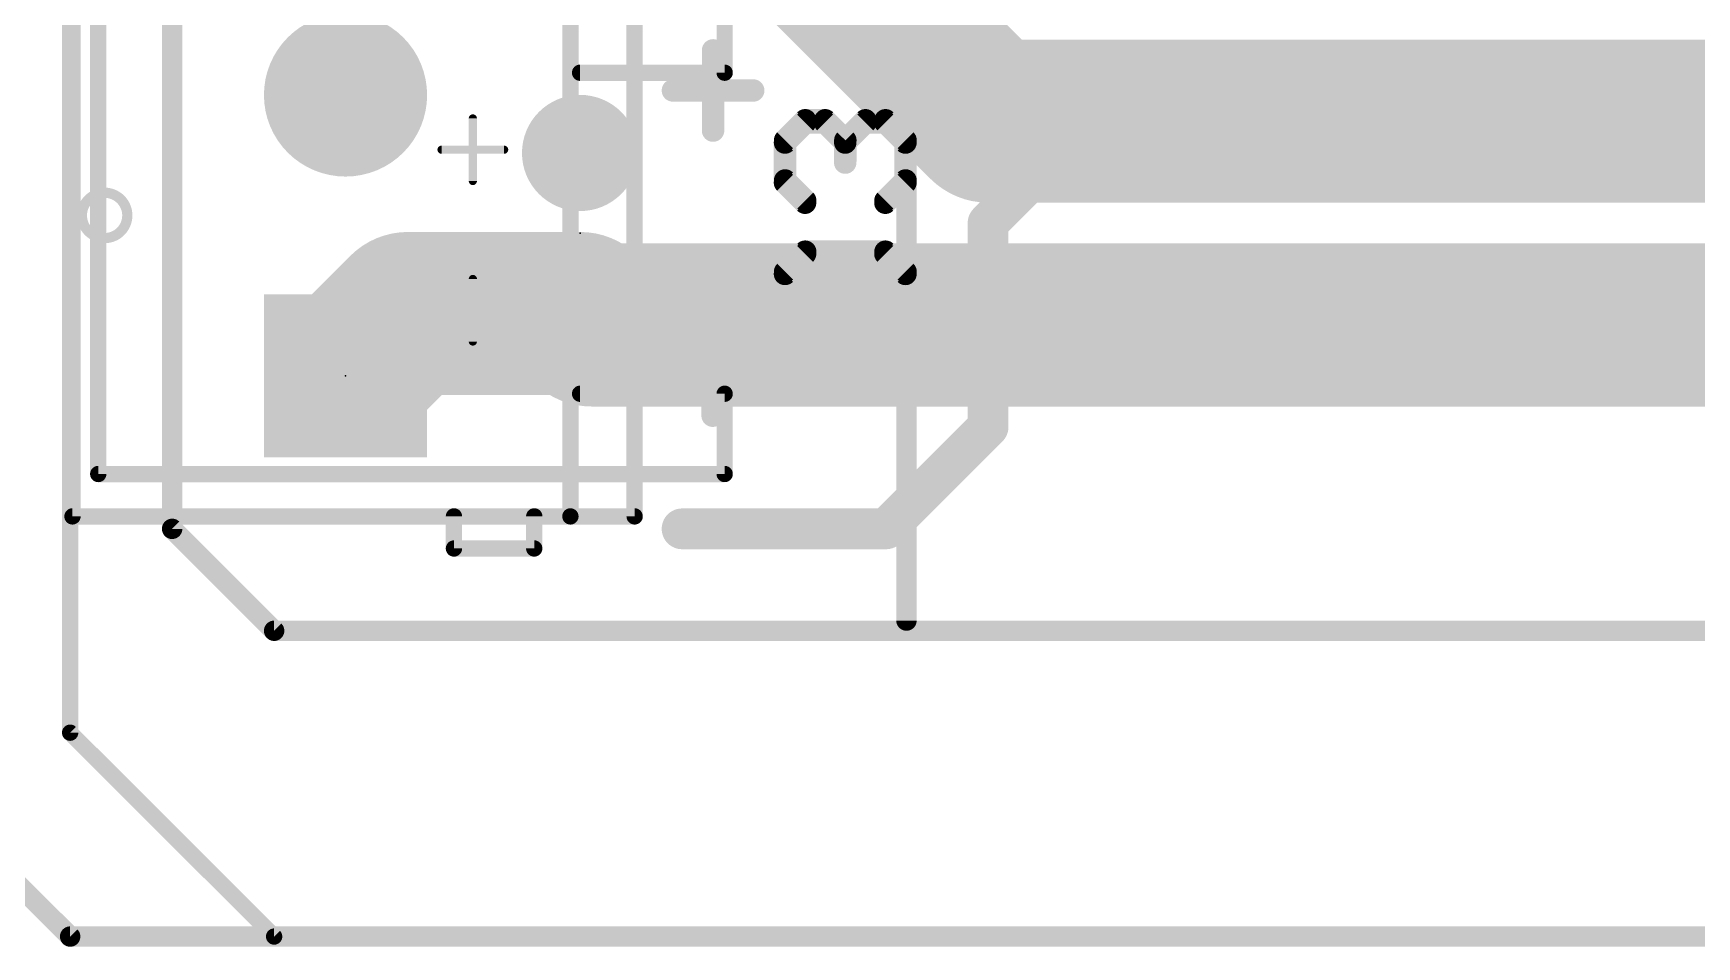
# Model space of a CAD drawing. Extents: x -15.6 to 82.7, y -6.5 to 54.7.
# Drawn here: x 2.08 to 22.79, y -0.13 to 11.25 of the extents above; entities that cross this region are included whole.
import ezdxf

# ---------------------------------------------------------------- set-up
doc = ezdxf.new("R2010")
doc.units = 0
for name, color, linetype in [('1', 12, 'CONTINUOUS'), ('16', 132, 'CONTINUOUS'), ('17', 110, 'CONTINUOUS'), ('20', 53, 'CONTINUOUS'), ('21', 41, 'CONTINUOUS'), ('22', 40, 'CONTINUOUS'), ('23', 53, 'CONTINUOUS'), ('51', 53, 'CONTINUOUS')]:
    doc.layers.add(name, color=color, linetype=linetype)

# ---------------------------------------------------------------- blocks, each defined once
blk = doc.blocks.new('ROUNDP')
at = {"const_width": 0.5}
blk.add_lwpolyline([(0, -0.25, 1), (0, 0.25, 1), (0, -0.25)], format="xyb", dxfattribs=at)
blk = doc.blocks.new('SQUAREP')
blk.add_solid([(-0.5, -0.5), (0.5, -0.5), (-0.5, 0.5), (0.5, 0.5)])

msp = doc.modelspace()

# ---------------------------------------------------------------- linework, layer by layer
at = {"layer": '1'}
for points, const_width in [([(3.81, 5.08), (3.81, 24.13)], 0.254), ([(9.255, 14.875), (13.97, 10.16)], 2.032), ([(13.97, 10.16), (24.13, 10.16)], 2.032), ([(5.969, 6.985), (6.747, 7.763)], 2.032), ([(6.747, 7.763), (8.89, 7.763)], 2.032), ([(8.89, 7.763), (9.033, 7.62)], 2.032), ([(9.033, 7.62), (31.75, 7.62)], 2.032), ([(5.08, 3.81), (3.81, 5.08)], 0.254), ([(67.31, 3.81), (5.08, 3.81)], 0.254)]:
    msp.add_lwpolyline(points, dxfattribs=dict(at, const_width=const_width))
for points, const_width in [([(13.97, 10.668, 1), (13.97, 9.652)], 1.016), ([(13.6108, 9.8008, 1), (14.3292, 10.5192)], 1.016), ([(6.747, 8.271, 1), (6.747, 7.255)], 1.016), ([(7.1062, 7.4038, 1), (6.3878, 8.1222)], 1.016), ([(9.2492, 8.1222, 1), (8.5308, 7.4038)], 1.016), ([(8.89, 7.255, 1), (8.89, 8.271)], 1.016), ([(9.033, 8.128, 1), (9.033, 7.112)], 1.016), ([(8.6738, 7.2608, 1), (9.3922, 7.9792)], 1.016), ([(5.6098, 7.3442, 1), (6.3282, 6.6258)], 1.016), ([(3.8549, 5.1249, 1), (3.7651, 5.0351)], 0.127), ([(3.7465, 5.08, 1), (3.8735, 5.08)], 0.127), ([(5.08, 3.8735, 1), (5.08, 3.7465)], 0.127), ([(5.0351, 3.7651, 1), (5.1249, 3.8549)], 0.127)]:
    msp.add_lwpolyline(points, format="xyb", dxfattribs=dict(at, const_width=const_width))
at = {"layer": '16', "const_width": 0.254}
for points in [[(3.81, 5.08), (3.81, 24.13)], [(5.08, 3.81), (3.81, 5.08)], [(67.31, 3.81), (5.08, 3.81)]]:
    msp.add_lwpolyline(points, dxfattribs=at)
at = {"layer": '16', "const_width": 0.127}
for points in [[(3.8549, 5.1249, 1), (3.7651, 5.0351)], [(3.7465, 5.08, 1), (3.8735, 5.08)], [(5.08, 3.8735, 1), (5.08, 3.7465)], [(5.0351, 3.7651, 1), (5.1249, 3.8549)]]:
    msp.add_lwpolyline(points, format="xyb", dxfattribs=at)
at = {"layer": '20', "const_width": 0.2032}
for points in [[(2.54, 50.8), (2.54, 2.54)], [(2.54, 2.54), (5.08, 0)], [(5.08, 0), (80.01, 0)]]:
    msp.add_lwpolyline(points, dxfattribs=at)
at = {"layer": '20', "const_width": 0.1016}
for points in [[(2.5759, 2.5759, 1), (2.5041, 2.5041)], [(2.4892, 2.54, 1), (2.5908, 2.54)], [(5.08, 0.0508, 1), (5.08, -0.0508)], [(5.0441, -0.0359, 1), (5.1159, 0.0359)]]:
    msp.add_lwpolyline(points, format="xyb", dxfattribs=at)
at = {"layer": '21'}
for points, const_width in [([(2.569, 5.235), (2.569, 12.235)], 0.2032), ([(8.769, 12.235), (8.769, 5.235)], 0.2032), ([(9.569, 12.235), (9.569, 5.235)], 0.2032), ([(10.5457, 11.0416), (10.5457, 10.0417)], 0.2794), ([(10.0457, 10.5416), (11.0456, 10.5416)], 0.2794), ([(15.24, 10.16), (13.97, 8.89)], 0.508), ([(15.24, 10.16), (45.72, 10.16)], 0.508), ([(11.4414, 9.8928), (11.6914, 10.1428)], 0.2794), ([(11.6914, 10.1428), (11.9414, 10.1428)], 0.2794), ([(11.9414, 10.1428), (12.1914, 9.8928)], 0.2794), ([(12.1914, 9.8928), (12.4413, 10.1428)], 0.2794), ([(12.4413, 10.1428), (12.6913, 10.1428)], 0.2794), ([(12.6913, 10.1428), (12.9413, 9.8928)], 0.2794), ([(11.4414, 9.3928), (11.4414, 9.8928)], 0.2794), ([(12.1914, 9.8928), (12.1914, 9.6428)], 0.2794), ([(12.9413, 9.8928), (12.9413, 9.3928)], 0.2794), ([(11.6914, 9.1429), (11.4414, 9.3928)], 0.2794), ([(12.9413, 9.3928), (12.6913, 9.1429)], 0.2794), ([(13.97, 8.89), (13.97, 6.35)], 0.508), ([(11.6914, 8.5056), (11.4414, 8.2556)], 0.2794), ([(12.6913, 8.5056), (11.6914, 8.5056)], 0.2794), ([(12.9413, 8.2556), (12.6913, 8.5056)], 0.2794), ([(11.4414, 8.2556), (11.4414, 7.5057)], 0.2794), ([(12.9413, 7.5057), (12.9413, 8.2556)], 0.2794), ([(10.5404, 6.4897), (10.5404, 7.4896)], 0.2794), ([(11.4414, 7.5057), (12.9413, 7.5057)], 0.2794), ([(13.97, 6.35), (12.7, 5.08)], 0.508), ([(8.769, 5.235), (2.569, 5.235)], 0.2032), ([(9.569, 5.235), (8.769, 5.235)], 0.2032), ([(12.7, 5.08), (10.16, 5.08)], 0.508)]:
    msp.add_lwpolyline(points, dxfattribs=dict(at, const_width=const_width))
for points, const_width in [([(10.6155, 11.0416, 1), (10.4758, 11.0416)], 0.1397), ([(10.0457, 10.6115, 1), (10.0457, 10.4718)], 0.1397), ([(11.0456, 10.4718, 1), (11.0456, 10.6115)], 0.1397), ([(15.24, 10.287, 1), (15.24, 10.033)], 0.254), ([(15.3298, 10.0702, 1), (15.1502, 10.2498)], 0.254), ([(11.6914, 10.2126, 1), (11.6914, 10.0729)], 0.1397), ([(11.7408, 10.0934, 1), (11.642, 10.1922)], 0.1397), ([(11.9908, 10.1922, 1), (11.892, 10.0934)], 0.1397), ([(11.9414, 10.0729, 1), (11.9414, 10.2126)], 0.1397), ([(12.4413, 10.2126, 1), (12.4413, 10.0729)], 0.1397), ([(12.4907, 10.0934, 1), (12.3919, 10.1922)], 0.1397), ([(12.7407, 10.1922, 1), (12.6419, 10.0934)], 0.1397), ([(12.6913, 10.0729, 1), (12.6913, 10.2126)], 0.1397), ([(10.4758, 10.0417, 1), (10.6155, 10.0417)], 0.1397), ([(11.392, 9.9422, 1), (11.4908, 9.8434)], 0.1397), ([(11.5113, 9.8928, 1), (11.3716, 9.8928)], 0.1397), ([(12.2612, 9.8928, 1), (12.1215, 9.8928)], 0.1397), ([(12.142, 9.9422, 1), (12.2408, 9.8434)], 0.1397), ([(12.142, 9.8434, 1), (12.2408, 9.9422)], 0.1397), ([(13.0112, 9.8928, 1), (12.8714, 9.8928)], 0.1397), ([(12.8919, 9.8434, 1), (12.9907, 9.9422)], 0.1397), ([(11.4908, 9.4422, 1), (11.392, 9.3434)], 0.1397), ([(12.1215, 9.6428, 1), (12.2612, 9.6428)], 0.1397), ([(12.9907, 9.3434, 1), (12.8919, 9.4422)], 0.1397), ([(11.3716, 9.3928, 1), (11.5113, 9.3928)], 0.1397), ([(12.8714, 9.3928, 1), (13.0112, 9.3928)], 0.1397), ([(11.642, 9.0935, 1), (11.7408, 9.1922)], 0.1397), ([(12.6419, 9.1922, 1), (12.7407, 9.0935)], 0.1397), ([(14.097, 8.89, 1), (13.843, 8.89)], 0.254), ([(13.8802, 8.9798, 1), (14.0598, 8.8002)], 0.254), ([(11.6914, 8.5755, 1), (11.6914, 8.4358)], 0.1397), ([(11.7408, 8.4562, 1), (11.642, 8.555)], 0.1397), ([(12.7407, 8.555, 1), (12.6419, 8.4562)], 0.1397), ([(12.6913, 8.4358, 1), (12.6913, 8.5755)], 0.1397), ([(11.392, 8.305, 1), (11.4908, 8.2062)], 0.1397), ([(11.5113, 8.2556, 1), (11.3716, 8.2556)], 0.1397), ([(13.0112, 8.2556, 1), (12.8714, 8.2556)], 0.1397), ([(12.8919, 8.2062, 1), (12.9907, 8.305)], 0.1397), ([(10.6102, 7.4896, 1), (10.4705, 7.4896)], 0.1397), ([(11.4414, 7.5755, 1), (11.4414, 7.4359)], 0.1397), ([(11.3716, 7.5057, 1), (11.5113, 7.5057)], 0.1397), ([(12.8714, 7.5057, 1), (13.0112, 7.5057)], 0.1397), ([(12.9413, 7.4359, 1), (12.9413, 7.5755)], 0.1397), ([(10.4705, 6.4897, 1), (10.6102, 6.4897)], 0.1397), ([(13.843, 6.35, 1), (14.097, 6.35)], 0.254), ([(14.0598, 6.2602, 1), (13.8802, 6.4398)], 0.254), ([(2.569, 5.2858, 1), (2.569, 5.1842)], 0.1016), ([(2.5182, 5.235, 1), (2.6198, 5.235)], 0.1016), ([(8.769, 5.2858, 1), (8.769, 5.1842)], 0.1016), ([(8.7182, 5.235, 1), (8.8198, 5.235)], 0.1016), ([(8.769, 5.1842, 1), (8.769, 5.2858)], 0.1016), ([(9.5182, 5.235, 1), (9.6198, 5.235)], 0.1016), ([(9.569, 5.1842, 1), (9.569, 5.2858)], 0.1016), ([(10.16, 5.207, 1), (10.16, 4.953)], 0.254), ([(12.6102, 5.1698, 1), (12.7898, 4.9902)], 0.254), ([(12.7, 4.953, 1), (12.7, 5.207)], 0.254)]:
    msp.add_lwpolyline(points, format="xyb", dxfattribs=dict(at, const_width=const_width))
at = {"layer": '22'}
for points, const_width in [([(10.6155, 11.0416, 1), (10.4758, 11.0416)], 0.1397), ([(10.0457, 10.6115, 1), (10.0457, 10.4718)], 0.1397), ([(11.0456, 10.4718, 1), (11.0456, 10.6115)], 0.1397), ([(15.24, 10.287, 1), (15.24, 10.033)], 0.254), ([(15.3298, 10.0702, 1), (15.1502, 10.2498)], 0.254), ([(11.6927, 10.2403, 1), (11.6927, 10.1006)], 0.1397), ([(11.7421, 10.1211, 1), (11.6433, 10.2199)], 0.1397), ([(11.9921, 10.2199, 1), (11.8933, 10.1211)], 0.1397), ([(11.9427, 10.1006, 1), (11.9427, 10.2403)], 0.1397), ([(12.4426, 10.2403, 1), (12.4426, 10.1006)], 0.1397), ([(12.492, 10.1211, 1), (12.3932, 10.2199)], 0.1397), ([(12.742, 10.2199, 1), (12.6432, 10.1211)], 0.1397), ([(12.6926, 10.1006, 1), (12.6926, 10.2403)], 0.1397), ([(10.4758, 10.0417, 1), (10.6155, 10.0417)], 0.1397), ([(11.5126, 9.9205, 1), (11.3728, 9.9205)], 0.1397), ([(11.3933, 9.9699, 1), (11.4921, 9.8711)], 0.1397), ([(12.1432, 9.9699, 1), (12.242, 9.8711)], 0.1397), ([(12.2625, 9.9205, 1), (12.1228, 9.9205)], 0.1397), ([(12.1432, 9.8711, 1), (12.242, 9.9699)], 0.1397), ([(13.0124, 9.9205, 1), (12.8727, 9.9205)], 0.1397), ([(12.8932, 9.8711, 1), (12.992, 9.9699)], 0.1397), ([(12.1228, 9.6705, 1), (12.2625, 9.6705)], 0.1397), ([(11.4921, 9.4699, 1), (11.3933, 9.3711)], 0.1397), ([(12.992, 9.3711, 1), (12.8932, 9.4699)], 0.1397), ([(11.3728, 9.4205, 1), (11.5126, 9.4205)], 0.1397), ([(12.8727, 9.4205, 1), (13.0124, 9.4205)], 0.1397), ([(11.6433, 9.1211, 1), (11.7421, 9.2199)], 0.1397), ([(12.6432, 9.2199, 1), (12.742, 9.1211)], 0.1397), ([(14.097, 8.89, 1), (13.843, 8.89)], 0.254), ([(13.8802, 8.9798, 1), (14.0598, 8.8002)], 0.254), ([(11.6927, 8.6032, 1), (11.6927, 8.4635)], 0.1397), ([(11.7421, 8.4839, 1), (11.6433, 8.5827)], 0.1397), ([(12.742, 8.5827, 1), (12.6432, 8.4839)], 0.1397), ([(12.6926, 8.4635, 1), (12.6926, 8.6032)], 0.1397), ([(11.5126, 8.2833, 1), (11.3728, 8.2833)], 0.1397), ([(11.3933, 8.3327, 1), (11.4921, 8.2339)], 0.1397), ([(13.0124, 8.2833, 1), (12.8727, 8.2833)], 0.1397), ([(12.8932, 8.2339, 1), (12.992, 8.3327)], 0.1397), ([(11.4427, 7.6032, 1), (11.4427, 7.4635)], 0.1397), ([(12.9426, 7.4635, 1), (12.9426, 7.6032)], 0.1397), ([(10.6102, 7.4896, 1), (10.4705, 7.4896)], 0.1397), ([(11.3728, 7.5334, 1), (11.5126, 7.5334)], 0.1397), ([(12.8727, 7.5334, 1), (13.0124, 7.5334)], 0.1397), ([(10.4705, 6.4897, 1), (10.6102, 6.4897)], 0.1397), ([(13.843, 6.35, 1), (14.097, 6.35)], 0.254), ([(14.0598, 6.2602, 1), (13.8802, 6.4398)], 0.254), ([(10.16, 5.207, 1), (10.16, 4.953)], 0.254), ([(12.6102, 5.1698, 1), (12.7898, 4.9902)], 0.254), ([(12.7, 4.953, 1), (12.7, 5.207)], 0.254)]:
    msp.add_lwpolyline(points, format="xyb", dxfattribs=dict(at, const_width=const_width))
for points, const_width in [([(10.5457, 11.0416), (10.5457, 10.0417)], 0.2794), ([(10.0457, 10.5416), (11.0456, 10.5416)], 0.2794), ([(15.24, 10.16), (13.97, 8.89)], 0.508), ([(15.24, 10.16), (45.72, 10.16)], 0.508), ([(11.6927, 10.1705), (11.4427, 9.9205)], 0.2794), ([(11.9427, 10.1705), (11.6927, 10.1705)], 0.2794), ([(12.1926, 9.9205), (11.9427, 10.1705)], 0.2794), ([(12.4426, 10.1705), (12.1926, 9.9205)], 0.2794), ([(12.6926, 10.1705), (12.4426, 10.1705)], 0.2794), ([(12.9426, 9.9205), (12.6926, 10.1705)], 0.2794), ([(11.4427, 9.9205), (11.4427, 9.4205)], 0.2794), ([(12.1926, 9.9205), (12.1926, 9.6705)], 0.2794), ([(12.9426, 9.4205), (12.9426, 9.9205)], 0.2794), ([(11.4427, 9.4205), (11.6927, 9.1705)], 0.2794), ([(12.6926, 9.1705), (12.9426, 9.4205)], 0.2794), ([(13.97, 8.89), (13.97, 6.35)], 0.508), ([(11.4427, 8.2833), (11.6927, 8.5333)], 0.2794), ([(11.6927, 8.5333), (12.6926, 8.5333)], 0.2794), ([(12.6926, 8.5333), (12.9426, 8.2833)], 0.2794), ([(11.4427, 7.5334), (11.4427, 8.2833)], 0.2794), ([(12.9426, 8.2833), (12.9426, 7.5334)], 0.2794), ([(12.9426, 7.5334), (11.4427, 7.5334)], 0.2794), ([(10.5404, 6.4897), (10.5404, 7.4896)], 0.2794), ([(13.97, 6.35), (12.7, 5.08)], 0.508), ([(12.7, 5.08), (10.16, 5.08)], 0.508)]:
    msp.add_lwpolyline(points, dxfattribs=dict(at, const_width=const_width))
at = {"layer": '23'}
for p in [(8.89, 8.763), (5.969, 6.985)]:
    msp.add_point(p, dxfattribs=at)
at = {"layer": '51'}
for points, const_width in [([(12.954, 51.689), (12.954, 3.937)], 0.254), ([(2.89, 5.763), (2.89, 11.763)], 0.2032), ([(10.69, 11.763), (10.69, 10.763)], 0.2032), ([(10.69, 10.763), (8.89, 10.763)], 0.2032), ([(7.5545, 9.4138), (7.5545, 10.1934)], 0.1016), ([(7.1647, 9.8036), (7.9443, 9.8036)], 0.1016), ([(7.5545, 7.4138), (7.5545, 8.1934)], 0.1016), ([(8.89, 6.763), (10.69, 6.763)], 0.2032), ([(10.69, 6.763), (10.69, 5.763)], 0.2032), ([(10.69, 5.763), (2.89, 5.763)], 0.2032), ([(7.319, 5.235), (7.319, 4.835)], 0.2032), ([(8.319, 4.835), (8.319, 5.235)], 0.2032), ([(7.319, 4.835), (8.319, 4.835)], 0.2032), ([(0, 2.54), (2.54, 0)], 0.254), ([(2.54, 0), (57.15, 0)], 0.254)]:
    msp.add_lwpolyline(points, dxfattribs=dict(at, const_width=const_width))
for points, const_width in [([(8.89, 10.8138, 1), (8.89, 10.7122)], 0.1016), ([(10.6392, 10.763, 1), (10.7408, 10.763)], 0.1016), ([(10.69, 10.7122, 1), (10.69, 10.8138)], 0.1016), ([(7.5799, 10.1934, 1), (7.5291, 10.1934)], 0.0508), ([(7.1647, 9.829, 1), (7.1647, 9.7782)], 0.0508), ([(7.9443, 9.7782, 1), (7.9443, 9.829)], 0.0508), ([(2.969, 8.7022, 1), (2.969, 9.2678, 1), (2.969, 8.7022)], 0.127), ([(7.5291, 9.4138, 1), (7.5799, 9.4138)], 0.0508), ([(7.5799, 8.1934, 1), (7.5291, 8.1934)], 0.0508), ([(7.5291, 7.4138, 1), (7.5799, 7.4138)], 0.0508), ([(8.89, 6.8138, 1), (8.89, 6.7122)], 0.1016), ([(10.7408, 6.763, 1), (10.6392, 6.763)], 0.1016), ([(10.69, 6.7122, 1), (10.69, 6.8138)], 0.1016), ([(2.89, 5.8138, 1), (2.89, 5.7122)], 0.1016), ([(2.8392, 5.763, 1), (2.9408, 5.763)], 0.1016), ([(10.6392, 5.763, 1), (10.7408, 5.763)], 0.1016), ([(10.69, 5.7122, 1), (10.69, 5.8138)], 0.1016), ([(7.3698, 5.235, 1), (7.2682, 5.235)], 0.1016), ([(8.3698, 5.235, 1), (8.2682, 5.235)], 0.1016), ([(7.319, 4.8858, 1), (7.319, 4.7842)], 0.1016), ([(7.2682, 4.835, 1), (7.3698, 4.835)], 0.1016), ([(8.2682, 4.835, 1), (8.3698, 4.835)], 0.1016), ([(8.319, 4.7842, 1), (8.319, 4.8858)], 0.1016), ([(12.8905, 3.937, 1), (13.0175, 3.937)], 0.127), ([(2.54, 0.0635, 1), (2.54, -0.0635)], 0.127), ([(2.4951, -0.0449, 1), (2.5849, 0.0449)], 0.127)]:
    msp.add_lwpolyline(points, format="xyb", dxfattribs=dict(at, const_width=const_width))

# ---------------------------------------------------------------- block references
at = {"layer": '17', "rotation": 90}
for name, p, xscale, yscale in [('ROUNDP', (5.969, 10.485), 2.032, 2.032), ('ROUNDP', (5.969, 10.485), 2.032, 2.032), ('ROUNDP', (8.89, 9.763), 1.4478, 1.4478), ('ROUNDP', (8.89, 9.763), 1.4478, 1.4478), ('ROUNDP', (8.89, 7.763), 1.4478, 1.4478), ('ROUNDP', (8.89, 7.763), 1.4478, 1.4478), ('SQUAREP', (5.969, 6.985), 2.032, 2.032), ('SQUAREP', (5.969, 6.985), 2.032, 2.032)]:
    msp.add_blockref(name, p, dxfattribs=dict(at, xscale=xscale, yscale=yscale))

doc.saveas('drawing.dxf')
